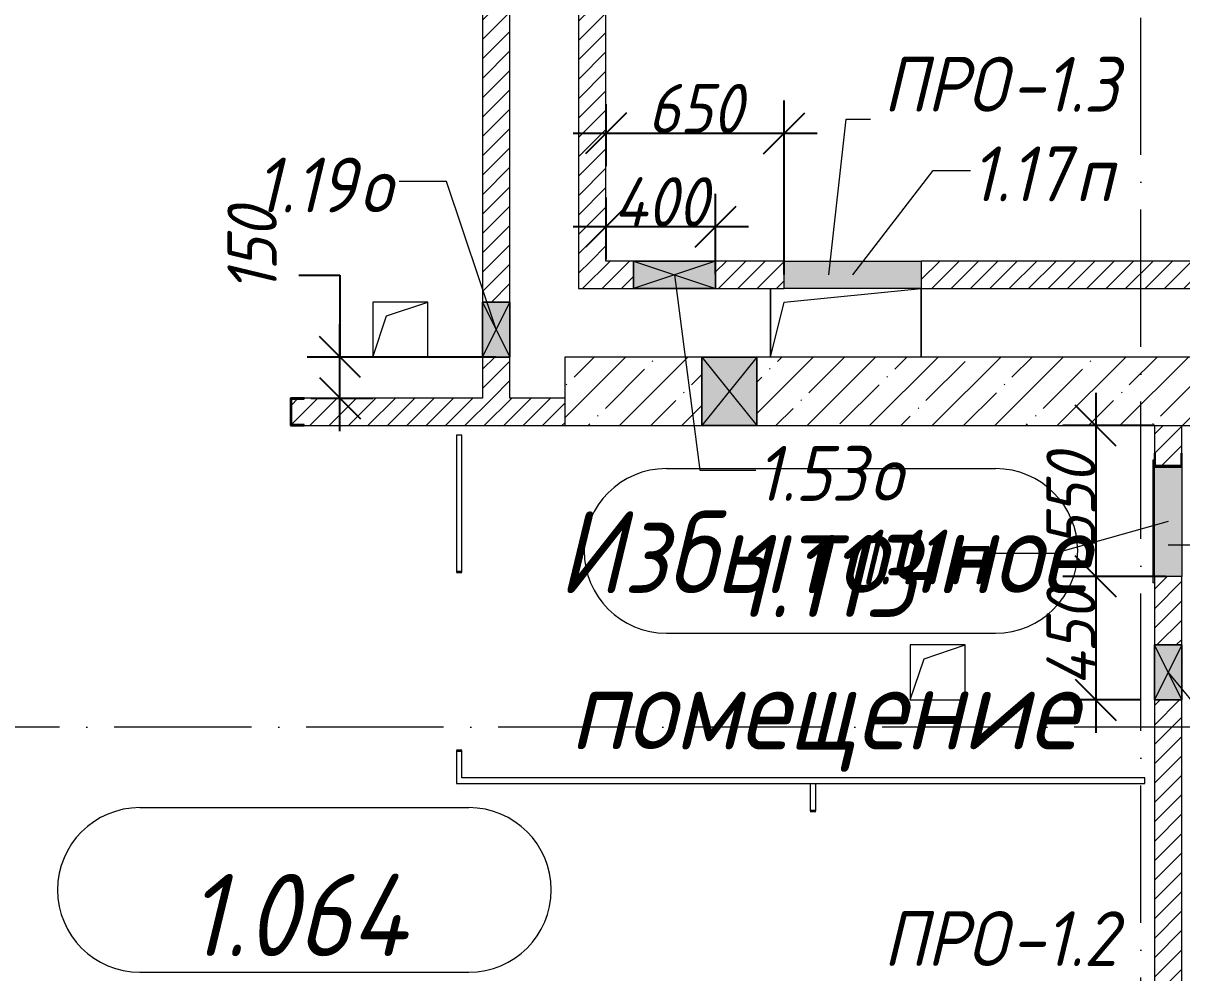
# Model space of a CAD drawing. Header units: millimetres. Extents: x -12989 to 629078, y -109036 to 555275.
# Drawn here: x 518788 to 523013, y 266827 to 270290 of the extents above; entities that cross this region are included whole.
import ezdxf

# ---------------------------------------------------------------- set-up
doc = ezdxf.new("R2010")
doc.units = ezdxf.units.MM
doc.linetypes.add('50_200_ШТРИХ_1Т_ш5_п1_п1_', pattern=[700, 500, -100, 0, -100])
for name, color, linetype, lineweight in [('A-____-____-DIMS', 7, 'Continuous', 9), ('A-DETL-GENF-OTLN', 7, 'Continuous', 9), ('A-DOOR-OPNG-MCUT', 7, 'Continuous', 35), ('A-FLOR-____-OTLN', 7, 'Continuous', 9), ('A-GENM-____-IDEN', 7, 'Continuous', 9), ('A-GENM-____-MCUT', 7, 'Continuous', 25), ('A-GENM-____-OTLN', 7, 'Continuous', 9), ('A-GENM-____-OTLN-1', 7, 'Continuous', 25), ('A-GLAZ-____-IDEN', 7, 'Continuous', 9), ('A-GLAZ-____-OTLN', 7, 'Continuous', 9), ('A-WALL-____-MCUT-1', 7, 'Continuous', 9), ('A-WALL-____-PATT-1', 7, 'Continuous', 9), ('A-WALL-FNSH-MCUT-1', 7, 'Continuous', 9), ('S-GRID-____-OTLN-1', 7, '50_200_ШТРИХ_1Т_ш5_п1_п1_', 9)]:
    doc.layers.add(name, color=color, linetype=linetype, lineweight=lineweight)
for name, color, linetype, lineweight, true_color in [('A-AREA-IDEN-1', 7, 'Continuous', 9, 0xaaaaaa), ('A-DOOR-____-OTLN-1', 7, 'Continuous', 9, 0xffffff), ('A-GLAZ-____-OTLN-1', 7, 'Continuous', 9, 0xc0c0c0)]:
    doc.layers.add(name, color=color, linetype=linetype, lineweight=lineweight, true_color=true_color)
doc.styles.add('ISOCPEUR_I', font='isocpeui.ttf', dxfattribs={"width": 0.9, "height": 2.5})
doc.styles.add('ISOCPEUR_I_10', font='isocpeui.ttf', dxfattribs={"width": 0.9, "height": 180})
doc.styles.add('ISOCPEUR_I_9', font='isocpeui.ttf', dxfattribs={"width": 0.9, "height": 250})
doc.dimstyles.new('ISO-1_8_0_9К_СРЕДНИЙ_Кладочные_3', dxfattribs={"dimscale": 304.8, "dimtxt": 179.276612, "dimasz": 0.492126, "dimexe": 0.393701, "dimexo": 0, "dimgap": 0, "dimtad": 1, "dimdec": 3, "dimrnd": 0.001, "dimdsep": 46, "dimtxsty": 'ISOCPEUR_I_10', "dimblk1": 'OBLIQUE', "dimblk2": 'OBLIQUE', "dimsah": 1, "dimcen": 0.09, "dimdle": 0.393701, "dimazin": 0, "dimtfac": 1, "dimtdec": 4, "dimtix": 1, "dimtmove": 0, "dimatfit": 3, "dimfxl": 1, "dimtvp": 1, "dimtolj": 1, "dimtzin": 0, "dimarcsym": 2})
doc.dimstyles.new('ISO-1_8_0_9К_СРЕДНИЙ_Кладочные_4', dxfattribs={"dimscale": 304.8, "dimtxt": 179.276612, "dimasz": 0.492126, "dimexe": 0.393701, "dimexo": 0, "dimgap": 0, "dimtad": 1, "dimdec": 3, "dimrnd": 0.001, "dimdsep": 46, "dimtxsty": 'ISOCPEUR_I_10', "dimblk1": 'OBLIQUE', "dimblk2": 'OBLIQUE', "dimsah": 1, "dimcen": 0.09, "dimdle": 0.393701, "dimazin": 0, "dimtfac": 1, "dimtdec": 4, "dimtix": 1, "dimtmove": 1, "dimatfit": 3, "dimfxl": 1, "dimtvp": 1, "dimtolj": 1, "dimtzin": 0, "dimarcsym": 2})
pattern_1 = [(45, (513013.31, 265891.49), (-35.35534, 35.35534), [])]

# ---------------------------------------------------------------- blocks, each defined once
blk = doc.blocks.new('DOR_ДУ_распашная__1Ст_Прямоугольная_ШЕР - Вн_650х2100h_Кабинки С_у-19996353-АР1_План отверстий 1 этажа в осях 1-64_А-ГГ')
at = {"layer": 'A-DOOR-OPNG-MCUT'}
for p, q in [((-325, 10), (-325, -10)), ((325, -10), (325, 10))]:
    blk.add_line(p, q, dxfattribs=at)
blk = doc.blocks.new('DOR_ДУ_распашная__1Ст_Прямоугольная_ШЕР - Вн_650х2100h_Кабинки С_у-17949507-АР1_План отверстий 1 этажа в осях 1-64_А-ГГ')
at = {"layer": 'A-DOOR-OPNG-MCUT'}
for p, q in [((-325, -10), (-325, 10)), ((325, 10), (325, -10))]:
    blk.add_line(p, q, dxfattribs=at)
blk = doc.blocks.new('154_Фахверк_СКБ_Швеллер - Тип_100_4010-27789772-АР1_План отверстий 1 этажа в осях 1-64_А-ГГ')
at = {"layer": 'A-GENM-____-MCUT'}
for p, q in [((175, 50), (125, 50)), ((125, 50), (125, -50)), ((128, 47), (175, 47)), ((128, -47), (128, 47)), ((175, 47), (175, 50)), ((125, -50), (175, -50)), ((175, -47), (128, -47)), ((175, -50), (175, -47))]:
    blk.add_line(p, q, dxfattribs=at)
blk = doc.blocks.new('AR_Отверстие Ниша - Лючок-32401455-АР1_План отверстий 1 этажа в осях 1-64_А-ГГ')
at = {"layer": 'A-GLAZ-____-OTLN'}
blk.add_hatch(color=256, dxfattribs=at).paths.add_polyline_path([(-250, 50), (-250, -50), (250, -50), (250, 50), (229.1, 50)], flags=0)
for p, q in [((-250, 50), (250, 50)), ((-250, -50), (-250, 50)), ((250, 50), (250, -50)), ((250, -50), (-250, -50))]:
    blk.add_line(p, q, dxfattribs=at)
blk = doc.blocks.new('AR_Отверстие Ниша - Лючок-32401362-АР1_План отверстий 1 этажа в осях 1-64_А-ГГ')
at = {"layer": 'A-GLAZ-____-OTLN'}
blk.add_hatch(color=256, dxfattribs=at).paths.add_polyline_path([(-200, 50), (-200, -50), (200, -50), (200, 50), (-126.6, 50)], flags=0)
for p, q in [((-200, 50), (200, 50)), ((-200, -50), (-200, 50)), ((200, -50), (-200, -50))]:
    blk.add_line(p, q, dxfattribs=at)
blk = doc.blocks.new('Л_Общий_Лючок - Лючок-29684007-АР1_План отверстий 1 этажа в осях 1-64_А-ГГ')
at = {"layer": 'A-GLAZ-____-OTLN-1'}
blk.add_hatch(color=256, dxfattribs=at).paths.add_polyline_path([(424, 0), (-24, 0), (-24, -6), (424, -6)], flags=0)
at = {"layer": 'A-GLAZ-____-OTLN'}
for p, q in [((-24, 0), (-24, -6)), ((424, 0), (424, -6)), ((-24, -6), (424, -6))]:
    blk.add_line(p, q, dxfattribs=at)
blk = doc.blocks.new('154_Фахверк_СКБ_Швеллер - Тип_100_4010_1-28088705-АР1_План отверстий 1 этажа в осях 1-64_А-ГГ')
at = {"layer": 'A-GENM-____-MCUT'}
for p, q in [((175, 50), (125, 50)), ((125, 50), (125, -50)), ((128, 47), (175, 47)), ((128, -47), (128, 47)), ((175, 47), (175, 50)), ((125, -50), (175, -50)), ((175, -47), (128, -47)), ((175, -50), (175, -47))]:
    blk.add_line(p, q, dxfattribs=at)
blk = doc.blocks.new('AR_Отверстие прямоугольное _в стене_ - AR_Отверстие прямоугольное _в стене__ВК-32401327-АР1_План отверстий 1 этажа в осях 1-64_А-ГГ')
at = {"layer": 'A-GLAZ-____-OTLN'}
blk.add_hatch(color=256, dxfattribs=at).paths.add_polyline_path([(-100, -50), (100, -50), (100, 50), (-100, 50)], flags=0)
at = {"layer": 'A-DETL-GENF-OTLN'}
for p, q in [((-100, -50), (-100, 50)), ((-100, 50), (100, 50)), ((100, 50), (-100, -50)), ((-100, 50), (100, -50)), ((100, 50), (-100, 50)), ((-100, 50), (-100, -50)), ((100, 50), (100, -50)), ((100, -50), (100, 50)), ((100, -50), (-100, -50)), ((-100, -50), (100, -50))]:
    blk.add_line(p, q, dxfattribs=at)
blk = doc.blocks.new('AR_Отверстие прямоугольное _в стене_ - AR_Отверстие прямоугольное _в стене__ВК-32401424-АР1_План отверстий 1 этажа в осях 1-64_А-ГГ')
at = {"layer": 'A-GLAZ-____-OTLN'}
blk.add_hatch(color=256, dxfattribs=at).paths.add_polyline_path([(150, -50), (150, 50), (-150, 50), (-150, -50)], flags=0)
at = {"layer": 'A-DETL-GENF-OTLN'}
for p, q in [((-150, -50), (-150, 50)), ((-150, 50), (150, 50)), ((150, 50), (-150, -50)), ((-150, 50), (150, -50)), ((150, 50), (-150, 50)), ((-150, 50), (-150, -50)), ((150, 50), (150, -50)), ((150, -50), (150, 50)), ((150, -50), (-150, -50)), ((-150, -50), (150, -50))]:
    blk.add_line(p, q, dxfattribs=at)
blk = doc.blocks.new('AR_Отверстие прямоугольное _в стене_ - AR_Отверстие прямоугольное _в стене__ВК-32401331-АР1_План отверстий 1 этажа в осях 1-64_А-ГГ')
at = {"layer": 'A-GLAZ-____-OTLN'}
blk.add_hatch(color=256, dxfattribs=at).paths.add_polyline_path([(100, 50), (-100, 50), (-100, -50), (100, -50)], flags=0)
at = {"layer": 'A-DETL-GENF-OTLN'}
for p, q in [((-100, -50), (-100, 50)), ((-100, 50), (100, 50)), ((100, 50), (-100, -50)), ((-100, 50), (100, -50)), ((100, 50), (-100, 50)), ((-100, 50), (-100, -50)), ((100, 50), (100, -50)), ((100, -50), (100, 50)), ((100, -50), (-100, -50)), ((-100, -50), (100, -50))]:
    blk.add_line(p, q, dxfattribs=at)
blk = doc.blocks.new('AR_Отверстие прямоугольное _в плите_ - AR_Отверстие прямоугольное _в плите_-30459209-АР1_План отверстий 1 этажа в осях 1-64_А-ГГ')
at = {"layer": 'A-GENM-____-OTLN'}
for p, q in [((-275, 125), (-275, -125)), ((-225, 75), (275, 125)), ((275, -125), (275, 125)), ((-275, -125), (-225, 75))]:
    blk.add_line(p, q, dxfattribs=at)
blk = doc.blocks.new('AR_Отверстие прямоугольное _в плите_ - AR_Отверстие прямоугольное _в плите_-30459597-АР1_План отверстий 1 этажа в осях 1-64_А-ГГ')
at = {"layer": 'A-GENM-____-OTLN'}
for p, q in [((100, 100), (-100, 100)), ((-100, 100), (-100, -100)), ((-50, 50), (100, 100)), ((100, -100), (100, 100)), ((-100, -100), (-50, 50)), ((-100, -100), (100, -100))]:
    blk.add_line(p, q, dxfattribs=at)
blk = doc.blocks.new('AR_Отверстие прямоугольное _в стене__БезПР - AR_Отверстие прямоугольное _в стене__БезПР-30229691-АР1_План отверстий 1 этажа в осях 1-64_А-ГГ')
at = {"layer": 'A-GLAZ-____-OTLN-1'}
blk.add_hatch(color=256, dxfattribs=at).paths.add_polyline_path([(100, -125), (100, 125), (-100, 125), (-100, -125)], flags=0)
at = {"layer": 'A-DETL-GENF-OTLN'}
for p, q in [((-100, -125), (-100, 125)), ((-100, 125), (100, 125)), ((100, 125), (-100, -125)), ((-100, 125), (100, -125)), ((100, 125), (-100, 125)), ((-100, 125), (-100, -125)), ((100, 125), (100, -125)), ((100, -125), (100, 125)), ((100, -125), (-100, -125)), ((-100, -125), (100, -125))]:
    blk.add_line(p, q, dxfattribs=at)
blk = doc.blocks.new('_Oblique')
at = {"color": 0, "linetype": 'ByBlock', "lineweight": -2}
blk.add_line((-0.5, -0.5), (0.5, 0.5), dxfattribs=at)
blk = doc.blocks.new('*D5818')
at = {"layer": 'A-____-____-DIMS', "color": 0, "lineweight": -2, "transparency": 16777216}
for p, q in [((520913.3, 269994.7), (520913.3, 269768.6)), ((521563.3, 269373.9), (521563.3, 270008.6)), ((520793.3, 269888.6), (521683.3, 269888.6))]:
    blk.add_line(p, q, dxfattribs=at)
at = {"layer": 'Defpoints', "color": 0, "transparency": 16777216}
for p in [(520913.3, 269994.7), (521563.3, 269888.6), (521563.3, 269373.9)]:
    blk.add_point(p, dxfattribs=at)
at = {"layer": 'A-____-____-DIMS', "color": 0, "lineweight": -2, "transparency": 16777216, "xscale": 150, "yscale": 150, "zscale": 150, "rotation": 180}
blk.add_blockref('_Oblique', (520913.3, 269888.6), dxfattribs=at)
at = {"layer": 'A-____-____-DIMS', "color": 0, "lineweight": -2, "transparency": 16777216, "xscale": 150, "yscale": 150, "zscale": 150}
blk.add_blockref('_Oblique', (521563.3, 269888.6), dxfattribs=at)
at = {"layer": 'A-____-____-DIMS', "color": 0, "transparency": 16777216, "insert": (521238.3, 269978.6), "char_height": 180, "width": 409.578, "attachment_point": 5, "style": 'ISOCPEUR_I_10'}
blk.add_mtext('\\A1;650', dxfattribs=at)
blk = doc.blocks.new('*D5825')
at = {"layer": 'A-____-____-DIMS', "color": 0, "lineweight": -2, "transparency": 16777216}
for p, q in [((522699.4, 268942.5), (522699.4, 268152.5)), ((522913.3, 268822.5), (522579.4, 268822.5)), ((522954.2, 268272.5), (522579.4, 268272.5))]:
    blk.add_line(p, q, dxfattribs=at)
at = {"layer": 'Defpoints', "color": 0, "transparency": 16777216}
for p in [(522913.3, 268822.5), (522699.4, 268272.5), (522954.2, 268272.5)]:
    blk.add_point(p, dxfattribs=at)
at = {"layer": 'A-____-____-DIMS', "color": 0, "lineweight": -2, "transparency": 16777216, "xscale": 150, "yscale": 150, "zscale": 150}
for p, rotation in [((522699.4, 268822.5), 90), ((522699.4, 268272.5), 270)]:
    blk.add_blockref('_Oblique', p, dxfattribs=dict(at, rotation=rotation))
at = {"layer": 'A-____-____-DIMS', "color": 0, "transparency": 16777216, "insert": (522609.4, 268547.5), "char_height": 180, "width": 409.578, "attachment_point": 5, "rotation": 90, "style": 'ISOCPEUR_I_10'}
blk.add_mtext('\\A1;550', dxfattribs=at)
blk = doc.blocks.new('*D5826')
at = {"layer": 'A-____-____-DIMS', "color": 0, "lineweight": -2, "transparency": 16777216}
for p, q in [((522699.4, 268392.5), (522699.4, 267702.5)), ((522954.2, 268272.5), (522579.4, 268272.5)), ((522863.3, 267822.5), (522579.4, 267822.5))]:
    blk.add_line(p, q, dxfattribs=at)
at = {"layer": 'Defpoints', "color": 0, "transparency": 16777216}
for p in [(522954.2, 268272.5), (522699.4, 267822.5), (522863.3, 267822.5)]:
    blk.add_point(p, dxfattribs=at)
at = {"layer": 'A-____-____-DIMS', "color": 0, "lineweight": -2, "transparency": 16777216, "xscale": 150, "yscale": 150, "zscale": 150}
for p, rotation in [((522699.4, 268272.5), 90), ((522699.4, 267822.5), 270)]:
    blk.add_blockref('_Oblique', p, dxfattribs=dict(at, rotation=rotation))
at = {"layer": 'A-____-____-DIMS', "color": 0, "transparency": 16777216, "insert": (522609.4, 268047.5), "char_height": 180, "width": 426.127, "attachment_point": 5, "rotation": 90, "style": 'ISOCPEUR_I_10'}
blk.add_mtext('\\A1;450', dxfattribs=at)
blk = doc.blocks.new('*D5807')
at = {"layer": 'A-____-____-DIMS', "color": 0, "lineweight": -2, "transparency": 16777216}
for p, q in [((520913.3, 269654.3), (520913.3, 269428.2)), ((521313.3, 269374.6), (521313.3, 269668.2)), ((520793.3, 269548.2), (521433.3, 269548.2))]:
    blk.add_line(p, q, dxfattribs=at)
at = {"layer": 'Defpoints', "color": 0, "transparency": 16777216}
for p in [(520913.3, 269654.3), (521313.3, 269548.2), (521313.3, 269374.6)]:
    blk.add_point(p, dxfattribs=at)
at = {"layer": 'A-____-____-DIMS', "color": 0, "lineweight": -2, "transparency": 16777216, "xscale": 150, "yscale": 150, "zscale": 150, "rotation": 180}
blk.add_blockref('_Oblique', (520913.3, 269548.2), dxfattribs=at)
at = {"layer": 'A-____-____-DIMS', "color": 0, "lineweight": -2, "transparency": 16777216, "xscale": 150, "yscale": 150, "zscale": 150}
blk.add_blockref('_Oblique', (521313.3, 269548.2), dxfattribs=at)
at = {"layer": 'A-____-____-DIMS', "color": 0, "transparency": 16777216, "insert": (521113.3, 269638.2), "char_height": 180, "width": 426.127, "attachment_point": 5, "style": 'ISOCPEUR_I_10'}
blk.add_mtext('\\A1;400', dxfattribs=at)
blk = doc.blocks.new('*D5808')
at = {"layer": 'A-____-____-DIMS', "color": 0, "lineweight": -2, "transparency": 16777216}
for p, q in [((519793.3, 269371.4), (519943.3, 269371.4)), ((519943.3, 269371.4), (519943.3, 269072.5)), ((519943.3, 268802.5), (519943.3, 269192.5)), ((520511.3, 269072.5), (519823.3, 269072.5)), ((519837.3, 268922.5), (520063.3, 268922.5))]:
    blk.add_line(p, q, dxfattribs=at)
at = {"layer": 'Defpoints', "color": 0, "transparency": 16777216}
for p in [(519943.3, 269072.5), (520511.3, 269072.5), (519837.3, 268922.5)]:
    blk.add_point(p, dxfattribs=at)
at = {"layer": 'A-____-____-DIMS', "color": 0, "lineweight": -2, "transparency": 16777216, "xscale": 150, "yscale": 150, "zscale": 150}
for p, rotation in [((519943.3, 269072.5), 90), ((519943.3, 268922.5), 270)]:
    blk.add_blockref('_Oblique', p, dxfattribs=dict(at, rotation=rotation))
at = {"layer": 'A-____-____-DIMS', "color": 0, "transparency": 16777216, "insert": (519533, 269307.3), "char_height": 180, "width": 368.207, "attachment_point": 1, "rotation": 90, "line_spacing_factor": 1.149209, "style": 'ISOCPEUR_I_10'}
blk.add_mtext('\\A1;150', dxfattribs=at)
blk = doc.blocks.new('AAR_СКБ_Марка_помещения_1_5 ммп - Номер _ Площадь-27962135-АИ_План этажа_Стены_1')
at = {"layer": 'A-AREA-IDEN-1'}
for p, q in [((-2.987, 3), (3.013, 3)), ((-2.987, 0), (3.013, 0))]:
    blk.add_line(p, q, dxfattribs=at)
for centre, start, end in [((-2.987, 1.5), 90, 270), ((3.013, 1.5), 270, 90)]:
    blk.add_arc(centre, 1.5, start, end, dxfattribs=at)

msp = doc.modelspace()

# ---------------------------------------------------------------- hatches: boundary and pattern name
at = {"layer": 'A-WALL-____-PATT-1'}
h = msp.add_hatch(dxfattribs=at)
h.set_pattern_fill('FP_5', color=256, style=0, pattern_type=2)
h.set_pattern_definition(pattern_1)
h.paths.add_polyline_path([(520563.3109, 268922.5335), (520563.3109, 269072.5335), (520463.3109, 269072.5335), (520463.3109, 268922.5335)], flags=0)
h.paths.add_polyline_path([(520463.3109, 269272.5335), (520563.3109, 269272.5335), (520563.3109, 271372.5335), (520463.3109, 271372.5335), (520463.3109, 270065.9535)], flags=0)
h.paths.add_polyline_path([(520463.3109, 271672.5335), (520563.3109, 271672.5335), (520563.3109, 271772.5335), (520463.3109, 271772.5335)], flags=0)
h = msp.add_hatch(dxfattribs=at)
h.set_pattern_fill('FP_5', color=256, style=0, pattern_type=2)
h.set_pattern_definition(pattern_1)
h.paths.add_polyline_path([(520913.3109, 269422.5335), (520913.3109, 271772.5335), (520813.3109, 271772.5335), (520813.3109, 269422.5335)], flags=0)
h = msp.add_hatch(dxfattribs=at)
h.set_pattern_fill('FP_5', color=256, style=0, pattern_type=2)
h.set_pattern_definition(pattern_1)
h.paths.add_polyline_path([(523413.3109, 269322.5335), (523413.3109, 269422.5335), (522063.3109, 269422.5335), (522063.3109, 269322.5335)], flags=0)
h.paths.add_polyline_path([(521563.3109, 269322.5335), (521563.3109, 269422.5335), (521313.3109, 269422.5335), (521313.3109, 269322.5335)], flags=0)
h.paths.add_polyline_path([(520813.3109, 269322.5335), (521013.3109, 269322.5335), (521013.3109, 269422.5335), (520813.3109, 269422.5335)], flags=0)
h = msp.add_hatch(dxfattribs=at)
h.set_pattern_fill('FP_27', color=256, style=0, pattern_type=2)
h.set_pattern_definition([(45, (513013.31, 265891.49), (-114.0493, 114.0493), []), (45, (513127.36, 265891.49), (-114.0493, 114.0493), [201.612, -40.322, 3.353, -36.97])])
h.paths.add_polyline_path([(525663.3109, 268822.5335), (525663.3109, 269072.5335), (521463.3109, 269072.5335), (521463.3109, 268822.5335), (525370.6108, 268822.5335)], flags=0)
h.paths.add_polyline_path([(521263.3109, 268822.5335), (521263.3109, 269072.5335), (520763.3109, 269072.5335), (520763.3109, 268822.5335)], flags=0)
h = msp.add_hatch(dxfattribs=at)
h.set_pattern_fill('FP_5', color=256, style=0, pattern_type=2)
h.set_pattern_definition(pattern_1)
h.paths.add_polyline_path([(520763.3109, 268822.5335), (520763.3109, 268922.5335), (519813.3109, 268922.5335), (519813.3109, 268919.5335), (519766.3109, 268919.5335), (519766.3109, 268825.5335), (519813.3109, 268825.5335), (519813.3109, 268822.5335), (520068.218, 268822.5335)], flags=0)
h = msp.add_hatch(dxfattribs=at)
h.set_pattern_fill('FP_5', color=256, style=0, pattern_type=2)
h.set_pattern_definition(pattern_1)
h.paths.add_polyline_path([(523013.3109, 264222.5335), (523013.3109, 264472.5335), (522913.3109, 264472.5335), (522913.3109, 264222.5335)], flags=0)
h.paths.add_polyline_path([(523013.3109, 264872.5335), (523013.3109, 265892.5335), (522913.3109, 265892.5335), (522913.3109, 264872.5335)], flags=0)
h.paths.add_polyline_path([(523013.3109, 266092.5335), (523013.3109, 266422.5335), (523010.3109, 266422.5335), (523010.3109, 266469.5335), (522916.3109, 266469.5335), (522916.3109, 266422.5335), (522913.3109, 266422.5335), (522913.3109, 266092.5335), (523010.3109, 266092.5335)], flags=0)
h.paths.add_polyline_path([(523013.3109, 266472.5335), (523013.3109, 267822.5335), (522913.3109, 267822.5335), (522913.3109, 266472.5335), (523010.3109, 266472.5335)], flags=0)
h.paths.add_polyline_path([(522913.3109, 268022.5335), (523013.3109, 268022.5335), (523013.3109, 268272.5335), (522913.3109, 268272.5335)], flags=0)
h.paths.add_polyline_path([(523010.3109, 268675.5335), (523010.3109, 268722.5335), (523013.3109, 268722.5335), (523013.3109, 268822.5335), (522913.3109, 268822.5335), (522913.3109, 268722.5335), (522916.3109, 268722.5335), (522916.3109, 268675.5335)], flags=0)

# ---------------------------------------------------------------- linework, layer by layer
at = {"layer": 'A-FLOR-____-OTLN'}
for p, q in [((521513.3109, 269072.5335), (521513.3109, 269322.5335)), ((522063.3109, 269322.5335), (522063.3109, 269072.5335))]:
    msp.add_line(p, q, dxfattribs=at)
at = {"layer": 'A-GENM-____-IDEN'}
for p, q in [((521725.8086, 269372.5335), (521789.303, 269939.9665)), ((521789.303, 269939.9665), (521877.7702, 269939.9665)), ((522963.3109, 268387.0973), (523703.2395, 268387.0973))]:
    msp.add_line(p, q, dxfattribs=at)
at = {"layer": 'A-GLAZ-____-IDEN'}
for p, q in [((521813.3109, 269372.5335), (522106.7168, 269752.9497)), ((522106.7168, 269752.9497), (522243.0824, 269752.9497)), ((520332.4207, 269712.3952), (520159.2314, 269712.3952)), ((520513.3109, 269172.5335), (520332.4207, 269712.3952)), ((521163.3109, 269372.5335), (521255.2662, 268660.5052)), ((521255.2662, 268660.5052), (521460.068, 268660.5052)), ((522963.3109, 268472.5335), (522548.5846, 268355.6077)), ((522548.5846, 268355.6077), (522302.6313, 268355.6077)), ((522963.3109, 267922.5335), (523290.6123, 267522.9553))]:
    msp.add_line(p, q, dxfattribs=at)
at = {"layer": 'A-WALL-____-MCUT-1'}
for p, q in [((521263.3109, 269072.5335), (520763.3109, 269072.5335)), ((520763.3109, 269072.5335), (520763.3109, 268822.5335)), ((525663.3109, 269072.5335), (521463.3109, 269072.5335)), ((520763.3109, 268822.5335), (521263.3109, 268822.5335)), ((521463.3109, 268822.5335), (525663.3109, 268822.5335))]:
    msp.add_line(p, q, dxfattribs=at)
at = {"layer": 'A-WALL-FNSH-MCUT-1'}
for p, q in [((520813.3109, 271772.5335), (520813.3109, 269322.5335)), ((520913.3109, 269422.5335), (520913.3109, 271772.5335)), ((520463.3109, 271372.5335), (520463.3109, 269272.5335)), ((520563.3109, 269272.5335), (520563.3109, 271372.5335)), ((521013.3109, 269422.5335), (520913.3109, 269422.5335)), ((521563.3109, 269422.5335), (521313.3109, 269422.5335)), ((523313.3109, 269422.5335), (522063.3109, 269422.5335)), ((520813.3109, 269322.5335), (521013.3109, 269322.5335)), ((521313.3109, 269322.5335), (521563.3109, 269322.5335)), ((522063.3109, 269322.5335), (523413.3109, 269322.5335)), ((520463.3109, 269072.5335), (520463.3109, 268922.5335)), ((520563.3109, 268922.5335), (520563.3109, 269072.5335)), ((520463.3109, 268922.5335), (519813.3109, 268922.5335)), ((520763.3109, 268922.5335), (520563.3109, 268922.5335)), ((519813.3109, 268822.5335), (520763.3109, 268822.5335)), ((522913.3109, 268822.5335), (522913.3109, 268722.5335)), ((523013.3109, 268722.5335), (523013.3109, 268822.5335)), ((520388.3109, 268787.5335), (520368.3109, 268787.5335)), ((520368.3109, 268787.5335), (520368.3109, 268287.5335)), ((520388.3109, 268287.5335), (520388.3109, 268787.5335)), ((522913.3109, 268272.5335), (522913.3109, 268022.5335)), ((523013.3109, 268022.5335), (523013.3109, 268272.5335)), ((522913.3109, 267822.5335), (522913.3109, 266472.5335)), ((523013.3109, 266472.5335), (523013.3109, 267822.5335)), ((520368.3109, 267637.5335), (520368.3109, 267517.5335)), ((520388.3109, 267537.5335), (520388.3109, 267637.5335)), ((522878.3109, 267537.5335), (520388.3109, 267537.5335)), ((522878.3109, 267517.5335), (522878.3109, 267537.5335)), ((520368.3109, 267517.5335), (522878.3109, 267517.5335)), ((521658.3109, 267517.5335), (521658.3109, 267417.5335)), ((521678.3109, 267417.5335), (521678.3109, 267517.5335))]:
    msp.add_line(p, q, dxfattribs=at)
at = {"layer": 'S-GRID-____-OTLN-1'}
for p, q in [((522863.3109, 261408.8852), (522863.3109, 315772.4512)), ((616934.3705, 267722.5335), (508344.5407, 267722.5335))]:
    msp.add_line(p, q, dxfattribs=at)

# ---------------------------------------------------------------- block references
at = {"layer": 'A-AREA-IDEN-1', "xscale": 199.9999999999999, "yscale": 199.9999999999999, "zscale": 199.9999999999999}
for p in [(521731.2151, 268065.6595), (519811.0419, 266829.2572)]:
    msp.add_blockref('AAR_СКБ_Марка_помещения_1_5 ммп - Номер _ Площадь-27962135-АИ_План этажа_Стены_1', p, dxfattribs=at)
at = {"layer": 'A-DOOR-____-OTLN-1'}
for name, p, rotation in [('DOR_ДУ_распашная__1Ст_Прямоугольная_ШЕР - Вн_650х2100h_Кабинки С_у-19996353-АР1_План отверстий 1 этажа в осях 1-64_А-ГГ', (520378.3109, 267962.5335), 90), ('DOR_ДУ_распашная__1Ст_Прямоугольная_ШЕР - Вн_650х2100h_Кабинки С_у-17949507-АР1_План отверстий 1 этажа в осях 1-64_А-ГГ', (521668.3109, 267092.5335), 270.0000000000007)]:
    msp.add_blockref(name, p, dxfattribs=dict(at, rotation=rotation))
at = {"layer": 'A-GENM-____-OTLN'}
for name, p in [('AR_Отверстие прямоугольное _в плите_ - AR_Отверстие прямоугольное _в плите_-30459209-АР1_План отверстий 1 этажа в осях 1-64_А-ГГ', (521788.3109, 269197.5335)), ('AR_Отверстие прямоугольное _в плите_ - AR_Отверстие прямоугольное _в плите_-30459597-АР1_План отверстий 1 этажа в осях 1-64_А-ГГ', (520163.3109, 269172.5335)), ('AR_Отверстие прямоугольное _в плите_ - AR_Отверстие прямоугольное _в плите_-30459597-АР1_План отверстий 1 этажа в осях 1-64_А-ГГ', (522123.3109, 267922.5335))]:
    msp.add_blockref(name, p, dxfattribs=at)
at = {"layer": 'A-GENM-____-OTLN-1'}
msp.add_blockref('154_Фахверк_СКБ_Швеллер - Тип_100_4010-27789772-АР1_План отверстий 1 этажа в осях 1-64_А-ГГ', (519638.3109, 268872.5335), dxfattribs=at)
at = {"layer": 'A-GENM-____-OTLN-1', "rotation": 89.9999999999997}
msp.add_blockref('154_Фахверк_СКБ_Швеллер - Тип_100_4010_1-28088705-АР1_План отверстий 1 этажа в осях 1-64_А-ГГ', (522963.3109, 268547.5335), dxfattribs=at)
at = {"layer": 'A-GLAZ-____-OTLN'}
for name, p in [('AR_Отверстие прямоугольное _в стене_ - AR_Отверстие прямоугольное _в стене__ВК-32401424-АР1_План отверстий 1 этажа в осях 1-64_А-ГГ', (521163.3109, 269372.5335)), ('AR_Отверстие Ниша - Лючок-32401455-АР1_План отверстий 1 этажа в осях 1-64_А-ГГ', (521813.3109, 269372.5335)), ('AR_Отверстие прямоугольное _в стене__БезПР - AR_Отверстие прямоугольное _в стене__БезПР-30229691-АР1_План отверстий 1 этажа в осях 1-64_А-ГГ', (521363.3109, 268947.5335))]:
    msp.add_blockref(name, p, dxfattribs=at)
for name, p, rotation in [('AR_Отверстие прямоугольное _в стене_ - AR_Отверстие прямоугольное _в стене__ВК-32401327-АР1_План отверстий 1 этажа в осях 1-64_А-ГГ', (520513.3109, 269172.5335), 89.9999999999997), ('Л_Общий_Лючок - Лючок-29684007-АР1_План отверстий 1 этажа в осях 1-64_А-ГГ', (522913.3109, 268672.5335), 269.9999999999997), ('AR_Отверстие Ниша - Лючок-32401362-АР1_План отверстий 1 этажа в осях 1-64_А-ГГ', (522963.3109, 268472.5335), 89.9999999999997), ('AR_Отверстие прямоугольное _в стене_ - AR_Отверстие прямоугольное _в стене__ВК-32401331-АР1_План отверстий 1 этажа в осях 1-64_А-ГГ', (522963.3109, 267922.5335), 269.9999999999997)]:
    msp.add_blockref(name, p, dxfattribs=dict(at, rotation=rotation))

# ---------------------------------------------------------------- texts
at = {"layer": 'A-AREA-IDEN-1', "char_height": 300, "attachment_point": 8, "line_spacing_factor": 1.139951, "style": 'ISOCPEUR_I'}
for s, insert, width in [('\\pxqc,t8.46667,16.93333,25.4,33.86667,42.33333,50.8,59.26667,67.73333,76.2,84.66667,93.13333,101.6,110.06667,118.53333,127,135.46667,143.93333,152.4,160.86667,169.33333,177.8,186.26667,194.73333,203.2,211.66667,220.13333,228.6,237.06667,245.53333,254,262.46667,270.93333;{Избыточное\\Pпомещение}', (521706.786, 267560.0414), 2262), ('\\pxqc,t8.46667,16.93333,25.4,33.86667,42.33333,50.8,59.26667,67.73333,76.2,84.66667,93.13333,101.6,110.06667,118.53333,127,135.46667,143.93333,152.4,160.86667,169.33333,177.8,186.26667,194.73333,203.2,211.66667,220.13333,228.6,237.06667,245.53333,254,262.46667,270.93333;{1.113}', (521705.786, 268123.9893), 794), ('\\pxqc,t8.46667,16.93333,25.4,33.86667,42.33333,50.8,59.26667,67.73333,76.2,84.66667,93.13333,101.6,110.06667,118.53333,127,135.46667,143.93333,152.4,160.86667,169.33333,177.8,186.26667,194.73333,203.2,211.66667,220.13333,228.6,237.06667,245.53333,254,262.46667,270.93333;{1.064}', (519785.6128, 266887.5871), 940)]:
    msp.add_mtext(s, dxfattribs=dict(at, insert=insert, width=width))
at = {"layer": 'A-GENM-____-IDEN', "char_height": 200, "attachment_point": 1, "style": 'ISOCPEUR_I_9'}
for s, insert, width in [('ПРО', (521924.9135, 270167.0826), 562.784625), ('-1.3', (522389.2573, 270167.0826), 505.063125), ('ПРО', (521924.8113, 267051.5714), 562.784625), ('-1.2', (522389.1551, 267051.5714), 505.063125)]:
    msp.add_mtext(s, dxfattribs=dict(at, insert=insert, width=width))
at = {"layer": 'A-GLAZ-____-IDEN', "char_height": 200, "attachment_point": 1, "style": 'ISOCPEUR_I_9'}
for s, insert, width in [('1.17', (522243.0824, 269840.5643), 461.772), ('1.19', (519634.8728, 269800.0098), 461.772), ('\\fISOCPEUR|b0|i1|c204|p34|;\\W.9;п', (522624.0824, 269840.5643), 158.734125), ('\\fISOCPEUR|b0|i1|c204|p34|;\\W.9;о', (520015.8728, 269800.0098), 158.734125), ('1.53', (521460.068, 268748.1198), 505.063125), ('\\fISOCPEUR|b0|i1|c204|p34|;\\W.9;о', (521876.7868, 268748.1198), 158.734125), ('1.11', (521814.2758, 268443.2223), 418.480875), ('\\fISOCPEUR|b0|i1|c204|p34|;\\W.9;п', (522159.557, 268443.2223), 158.734125)]:
    msp.add_mtext(s, dxfattribs=dict(at, insert=insert, width=width))

# ---------------------------------------------------------------- dimensions: what is measured, and where the dimension line sits
at = {"layer": 'A-____-____-DIMS'}
for base, p1, p2, override, picture, middle in [((521563.3109, 269888.6175), (520913.3109, 269994.6836), (521563.3109, 269373.8836), {"dimpost": '<>', "dimfxl": 898.828464}, '*D5818', (521238.3109, 269978.6175)), ((521313.3109, 269548.2189), (520913.3109, 269654.2849), (521313.3109, 269374.5602), {"dimpost": '<>', "dimfxl": 488.104372}, '*D5807', (521113.3109, 269638.2189))]:
    dim = msp.add_linear_dim(base=base, p1=p1, p2=p2, dimstyle='ISO-1_8_0_9К_СРЕДНИЙ_Кладочные_3', override=override, dxfattribs=at)
    dim.commit()
    dim.dimension.update_dxf_attribs({"geometry": picture, "text_midpoint": middle})
dim = msp.add_linear_dim(base=(519943.3204, 269072.5335), p1=(519837.2544, 268922.5335), p2=(520511.2842, 269072.5335), angle=90, dimstyle='ISO-1_8_0_9К_СРЕДНИЙ_Кладочные_4', override={"dimpost": '<>', "dimfxl": 690.518794}, dxfattribs=at)
dim.commit()
dim.dimension.update_dxf_attribs({"geometry": '*D5808', "text_midpoint": (519828.1583, 269371.3705), "dimtype": 160, "text_rotation": 90})
for base, p1, p2, override, picture, middle in [((522699.3737, 268272.5335), (522913.3109, 268822.5335), (522954.2448, 268272.5335), {"dimpost": '<>', "dimfxl": 551.521156}, '*D5825', (522609.3737, 268547.5335)), ((522699.3737, 267822.5335), (522954.2448, 268272.5335), (522863.3109, 267822.5335), {"dimpost": '<>', "dimfxl": 459.095826}, '*D5826', (522609.3737, 268047.5335))]:
    dim = msp.add_linear_dim(base=base, p1=p1, p2=p2, angle=90, dimstyle='ISO-1_8_0_9К_СРЕДНИЙ_Кладочные_3', override=override, dxfattribs=at)
    dim.commit()
    dim.dimension.update_dxf_attribs({"geometry": picture, "text_midpoint": middle})

doc.saveas('drawing.dxf')
